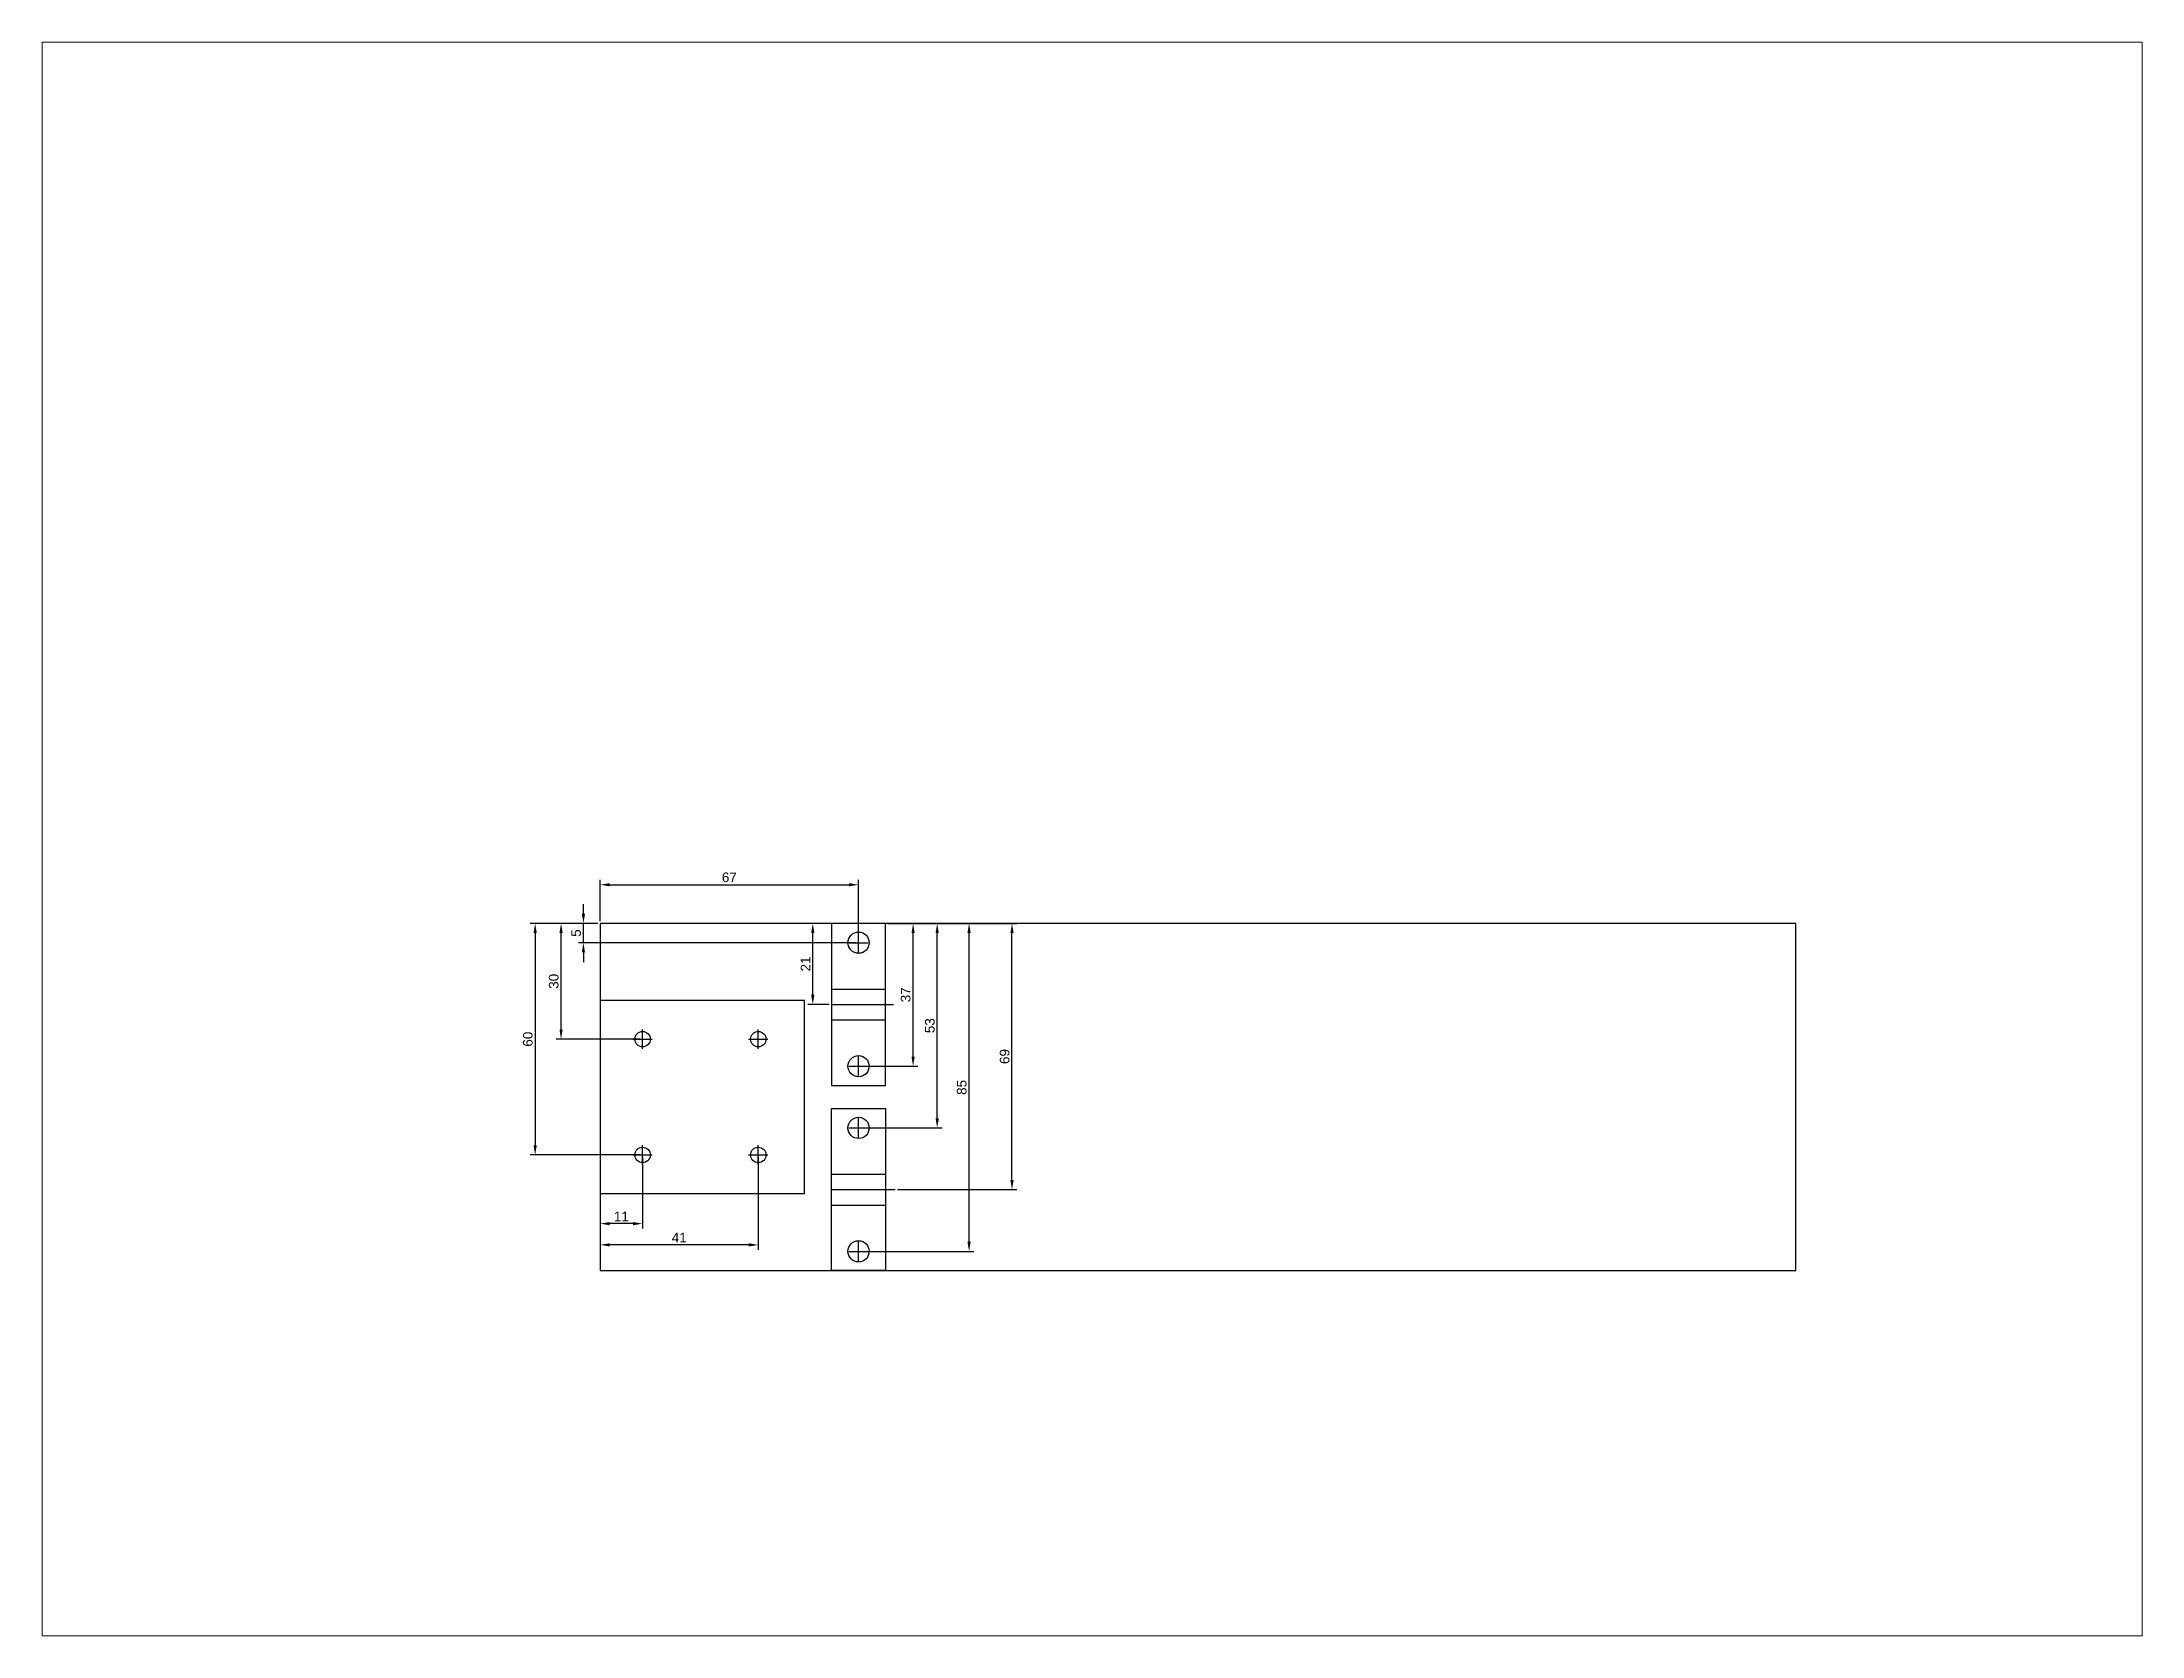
# Paper-space layout 'Лист1' of a CAD drawing. Header units: millimetres. Extents: x 26 to 231, y 20 to 176.
# The model-space entities are those that its viewports show. They can reach past a viewport. Long polylines and large blocks are cut down to what shows.
import ezdxf

# ---------------------------------------------------------------- set-up
doc = ezdxf.new("R2010")
doc.units = ezdxf.units.MM
doc.layers.add('Размеры', color=82, linetype='Continuous')
doc.styles.get("Standard").update_dxf_attribs({"font": 'arial.ttf'})
doc.dimstyles.new('ISO-25', dxfattribs={"dimtxt": 2.5, "dimasz": 2.5, "dimexe": 1.25, "dimexo": 0.625, "dimtad": 1, "dimtxsty": 'Standard', "dimcen": 2.5, "dimadec": 0, "dimazin": 0, "dimtfac": 1, "dimtmove": 0, "dimatfit": 3, "dimfxl": 1, "dimarcsym": 0})

# ---------------------------------------------------------------- blocks, each defined once
blk = doc.blocks.new('*D2')
at = {"layer": 'Defpoints', "color": 0, "transparency": 16777216}
for p in [(-4.33, 281.92), (0, 281.92), (67, 276.92)]:
    blk.add_point(p, dxfattribs=at)
at = {"layer": 'Размеры', "color": 0, "lineweight": -2, "transparency": 16777216}
for p, q in [((-4.33, 284.42), (-4.33, 286.92)), ((-0.63, 281.92), (-5.58, 281.92)), ((-4.33, 276.92), (-4.33, 281.92)), ((66.37, 276.92), (-5.58, 276.92)), ((-4.33, 274.42), (-4.33, 271.92))]:
    blk.add_line(p, q, dxfattribs=at)
at = {"layer": 'Размеры', "color": 0, "transparency": 16777216}
for points in [[(-4.75, 284.42), (-3.92, 284.42), (-4.33, 281.92)], [(-4.75, 274.42), (-3.92, 274.42), (-4.33, 276.92)]]:
    blk.add_solid(points, dxfattribs=at)
at = {"layer": 'Размеры', "color": 0, "transparency": 16777216, "insert": (-6.23, 279.42), "char_height": 2.5, "attachment_point": 5, "rotation": 90}
blk.add_mtext('5', dxfattribs=at)
blk = doc.blocks.new('*D3')
at = {"layer": 'Defpoints', "color": 0, "transparency": 16777216}
for p in [(-10.13, 281.92), (0, 281.92), (11, 251.92)]:
    blk.add_point(p, dxfattribs=at)
at = {"layer": 'Размеры', "color": 0, "lineweight": -2, "transparency": 16777216}
for p, q in [((-0.63, 281.92), (-11.38, 281.92)), ((-10.13, 254.42), (-10.13, 279.42)), ((10.38, 251.92), (-11.38, 251.92))]:
    blk.add_line(p, q, dxfattribs=at)
at = {"layer": 'Размеры', "color": 0, "transparency": 16777216}
for points in [[(-10.55, 279.42), (-9.71, 279.42), (-10.13, 281.92)], [(-10.55, 254.42), (-9.71, 254.42), (-10.13, 251.92)]]:
    blk.add_solid(points, dxfattribs=at)
at = {"layer": 'Размеры', "color": 0, "transparency": 16777216, "insert": (-12.03, 266.92), "char_height": 2.5, "attachment_point": 5, "rotation": 90}
blk.add_mtext('30', dxfattribs=at)
blk = doc.blocks.new('*D4')
at = {"layer": 'Defpoints', "color": 0, "transparency": 16777216}
for p in [(0, 281.92), (-16.85, 221.92), (11, 221.92)]:
    blk.add_point(p, dxfattribs=at)
at = {"layer": 'Размеры', "color": 0, "lineweight": -2, "transparency": 16777216}
for p, q in [((-0.63, 281.92), (-18.1, 281.92)), ((-16.85, 279.42), (-16.85, 224.42)), ((10.38, 221.92), (-18.1, 221.92))]:
    blk.add_line(p, q, dxfattribs=at)
at = {"layer": 'Размеры', "color": 0, "transparency": 16777216}
for points in [[(-17.27, 279.42), (-16.43, 279.42), (-16.85, 281.92)], [(-17.27, 224.42), (-16.43, 224.42), (-16.85, 221.92)]]:
    blk.add_solid(points, dxfattribs=at)
at = {"layer": 'Размеры', "color": 0, "transparency": 16777216, "insert": (-18.75, 251.92), "char_height": 2.5, "attachment_point": 5, "rotation": 90}
blk.add_mtext('60', dxfattribs=at)
blk = doc.blocks.new('*D5')
at = {"layer": 'Defpoints', "color": 0, "transparency": 16777216}
for p in [(74, 281.92), (81.14, 281.92), (67, 244.92)]:
    blk.add_point(p, dxfattribs=at)
at = {"layer": 'Размеры', "color": 0, "lineweight": -2, "transparency": 16777216}
for p, q in [((74.62, 281.92), (82.39, 281.92)), ((81.14, 247.42), (81.14, 279.42)), ((67.62, 244.92), (82.39, 244.92))]:
    blk.add_line(p, q, dxfattribs=at)
at = {"layer": 'Размеры', "color": 0, "transparency": 16777216}
for points in [[(80.72, 279.42), (81.55, 279.42), (81.14, 281.92)], [(80.72, 247.42), (81.55, 247.42), (81.14, 244.92)]]:
    blk.add_solid(points, dxfattribs=at)
at = {"layer": 'Размеры', "color": 0, "transparency": 16777216, "insert": (79.23, 263.42), "char_height": 2.5, "attachment_point": 5, "rotation": 90}
blk.add_mtext('37', dxfattribs=at)
blk = doc.blocks.new('*D6')
at = {"layer": 'Defpoints', "color": 0, "transparency": 16777216}
for p in [(74, 281.92), (87.39, 281.92), (67, 228.92)]:
    blk.add_point(p, dxfattribs=at)
at = {"layer": 'Размеры', "color": 0, "lineweight": -2, "transparency": 16777216}
for p, q in [((74.62, 281.92), (88.64, 281.92)), ((87.39, 231.42), (87.39, 279.42)), ((67.62, 228.92), (88.64, 228.92))]:
    blk.add_line(p, q, dxfattribs=at)
at = {"layer": 'Размеры', "color": 0, "transparency": 16777216}
for points in [[(86.98, 279.42), (87.81, 279.42), (87.39, 281.92)], [(86.98, 231.42), (87.81, 231.42), (87.39, 228.92)]]:
    blk.add_solid(points, dxfattribs=at)
at = {"layer": 'Размеры', "color": 0, "transparency": 16777216, "insert": (85.49, 255.42), "char_height": 2.5, "attachment_point": 5, "rotation": 90}
blk.add_mtext('53', dxfattribs=at)
blk = doc.blocks.new('*D7')
at = {"layer": 'Defpoints', "color": 0, "transparency": 16777216}
for p in [(74, 281.92), (95.65, 281.92), (67, 196.92)]:
    blk.add_point(p, dxfattribs=at)
at = {"layer": 'Размеры', "color": 0, "lineweight": -2, "transparency": 16777216}
for p, q in [((74.62, 281.92), (96.9, 281.92)), ((95.65, 199.42), (95.65, 279.42)), ((67.62, 196.92), (96.9, 196.92))]:
    blk.add_line(p, q, dxfattribs=at)
at = {"layer": 'Размеры', "color": 0, "transparency": 16777216}
for points in [[(95.23, 279.42), (96.07, 279.42), (95.65, 281.92)], [(95.23, 199.42), (96.07, 199.42), (95.65, 196.92)]]:
    blk.add_solid(points, dxfattribs=at)
at = {"layer": 'Размеры', "color": 0, "transparency": 16777216, "insert": (93.75, 239.42), "char_height": 2.5, "attachment_point": 5, "rotation": 90}
blk.add_mtext('85', dxfattribs=at)
blk = doc.blocks.new('*D8')
at = {"layer": 'Defpoints', "color": 0, "transparency": 16777216}
for p in [(11, 221.92), (0, 211.92), (0, 204.11)]:
    blk.add_point(p, dxfattribs=at)
at = {"layer": 'Размеры', "color": 0, "lineweight": -2, "transparency": 16777216}
for p, q in [((11, 221.3), (11, 202.86)), ((0, 211.3), (0, 202.86)), ((8.5, 204.11), (2.5, 204.11))]:
    blk.add_line(p, q, dxfattribs=at)
at = {"layer": 'Размеры', "color": 0, "transparency": 16777216}
for points in [[(2.5, 204.53), (2.5, 203.69), (0, 204.11)], [(8.5, 204.53), (8.5, 203.69), (11, 204.11)]]:
    blk.add_solid(points, dxfattribs=at)
at = {"layer": 'Размеры', "color": 0, "transparency": 16777216, "insert": (5.5, 205.99), "char_height": 2.5, "attachment_point": 5}
blk.add_mtext('11', dxfattribs=at)
blk = doc.blocks.new('*D9')
at = {"layer": 'Defpoints', "color": 0, "transparency": 16777216}
for p in [(41, 221.92), (0, 211.92), (0, 198.61)]:
    blk.add_point(p, dxfattribs=at)
at = {"layer": 'Размеры', "color": 0, "lineweight": -2, "transparency": 16777216}
for p, q in [((41, 221.3), (41, 197.36)), ((0, 211.3), (0, 197.36)), ((38.5, 198.61), (2.5, 198.61))]:
    blk.add_line(p, q, dxfattribs=at)
at = {"layer": 'Размеры', "color": 0, "transparency": 16777216}
for points in [[(2.5, 199.03), (2.5, 198.19), (0, 198.61)], [(38.5, 199.03), (38.5, 198.19), (41, 198.61)]]:
    blk.add_solid(points, dxfattribs=at)
at = {"layer": 'Размеры', "color": 0, "transparency": 16777216, "insert": (20.5, 200.49), "char_height": 2.5, "attachment_point": 5}
blk.add_mtext('41', dxfattribs=at)
blk = doc.blocks.new('*D10')
at = {"layer": 'Defpoints', "color": 0, "transparency": 16777216}
for p in [(67, 291.95), (0, 281.92), (67, 276.92)]:
    blk.add_point(p, dxfattribs=at)
at = {"layer": 'Размеры', "color": 0, "lineweight": -2, "transparency": 16777216}
for p, q in [((0, 282.55), (0, 293.2)), ((2.5, 291.95), (64.5, 291.95)), ((67, 277.55), (67, 293.2))]:
    blk.add_line(p, q, dxfattribs=at)
at = {"layer": 'Размеры', "color": 0, "transparency": 16777216}
for points in [[(2.5, 292.36), (2.5, 291.53), (0, 291.95)], [(64.5, 292.36), (64.5, 291.53), (67, 291.95)]]:
    blk.add_solid(points, dxfattribs=at)
at = {"layer": 'Размеры', "color": 0, "transparency": 16777216, "insert": (33.5, 293.85), "char_height": 2.5, "attachment_point": 5}
blk.add_mtext('67', dxfattribs=at)
blk = doc.blocks.new('*D11')
at = {"layer": 'Defpoints', "color": 0, "transparency": 16777216}
for p in [(55.13, 281.92), (60, 281.92), (60, 260.92)]:
    blk.add_point(p, dxfattribs=at)
at = {"layer": 'Размеры', "color": 0, "lineweight": -2, "transparency": 16777216}
for p, q in [((59.37, 281.92), (53.88, 281.92)), ((55.13, 263.42), (55.13, 279.42)), ((59.37, 260.92), (53.88, 260.92))]:
    blk.add_line(p, q, dxfattribs=at)
at = {"layer": 'Размеры', "color": 0, "transparency": 16777216}
for points in [[(54.71, 279.42), (55.55, 279.42), (55.13, 281.92)], [(54.71, 263.42), (55.55, 263.42), (55.13, 260.92)]]:
    blk.add_solid(points, dxfattribs=at)
at = {"layer": 'Размеры', "color": 0, "transparency": 16777216, "insert": (53.25, 271.42), "char_height": 2.5, "attachment_point": 5, "rotation": 90}
blk.add_mtext('21', dxfattribs=at)
blk = doc.blocks.new('*D12')
at = {"layer": 'Defpoints', "color": 0, "transparency": 16777216}
for p in [(74, 281.92), (106.78, 281.92), (76.46, 212.92)]:
    blk.add_point(p, dxfattribs=at)
at = {"layer": 'Размеры', "color": 0, "lineweight": -2, "transparency": 16777216}
for p, q in [((74.62, 281.92), (108.03, 281.92)), ((106.78, 215.42), (106.78, 279.42)), ((77.08, 212.92), (108.03, 212.92))]:
    blk.add_line(p, q, dxfattribs=at)
at = {"layer": 'Размеры', "color": 0, "transparency": 16777216}
for points in [[(106.36, 279.42), (107.2, 279.42), (106.78, 281.92)], [(106.36, 215.42), (107.2, 215.42), (106.78, 212.92)]]:
    blk.add_solid(points, dxfattribs=at)
at = {"layer": 'Размеры', "color": 0, "transparency": 16777216, "insert": (104.88, 247.42), "char_height": 2.5, "attachment_point": 5, "rotation": 90}
blk.add_mtext('69', dxfattribs=at)

msp = doc.modelspace()

# ---------------------------------------------------------------- linework, layer by layer
for p, q in [((60, 264.925), (74, 264.925)), ((60, 256.925), (74, 256.925)), ((60, 216.925), (74, 216.925)), ((60, 208.925), (74, 208.925))]:
    msp.add_line(p, q)
for points in [[(0, 191.925), (310, 191.925), (310, 281.925), (0, 281.925)], [(60, 239.925), (74, 239.925), (74, 281.925), (60, 281.925)], [(0, 211.925), (53, 211.925), (53, 261.925), (0, 261.925)], [(60, 233.925), (74, 233.925), (74, 191.925), (60, 191.925)]]:
    msp.add_lwpolyline(points, close=True)
for centre, radius in [((67, 276.925), 2.75), ((11, 251.925), 2), ((41, 251.925), 2), ((67, 244.925), 2.75), ((67, 228.925), 2.75), ((11, 221.925), 2), ((41, 221.925), 2), ((67, 196.925), 2.75)]:
    msp.add_circle(centre, radius)
at = {"layer": 'Размеры'}
for p, q in [((67, 274.425), (67, 279.425)), ((64.5, 276.925), (69.5, 276.925)), ((60, 260.925), (76.064, 260.925)), ((8.5, 251.925), (13.5, 251.925)), ((11, 249.425), (11, 254.425)), ((38.5, 251.925), (43.5, 251.925)), ((41, 249.425), (41, 254.425)), ((67, 242.425), (67, 247.425)), ((64.5, 244.925), (69.5, 244.925)), ((64.5, 228.925), (69.5, 228.925)), ((67, 226.425), (67, 231.425)), ((11, 219.425), (11, 224.425)), ((41, 219.425), (41, 224.425)), ((8.5, 221.925), (13.5, 221.925)), ((38.5, 221.925), (43.5, 221.925)), ((60, 212.925), (76.455, 212.925)), ((64.5, 196.925), (69.5, 196.925)), ((67, 194.425), (67, 199.425))]:
    msp.add_line(p, q, dxfattribs=at)

# ---------------------------------------------------------------- dimensions: what is measured, and where the dimension line sits
for base, p1, p2, picture, middle in [((67, 291.947), (0, 281.925), (67, 276.925), '*D10', (33.5, 293.848)), ((0, 204.112), (11, 221.925), (0, 211.925), '*D8', (5.5, 205.992)), ((0, 198.612), (41, 221.925), (0, 211.925), '*D9', (20.5, 200.492))]:
    dim = msp.add_linear_dim(base=base, p1=p1, p2=p2, dimstyle='ISO-25', dxfattribs=at)
    dim.commit()
    dim.dimension.update_dxf_attribs({"geometry": picture, "text_midpoint": middle})
for base, p1, p2, picture, middle in [((-4.333, 281.925), (67, 276.925), (0, 281.925), '*D2', (-6.23, 279.425)), ((-16.852, 221.925), (0, 281.925), (11, 221.925), '*D4', (-18.753, 251.925)), ((-10.129, 281.925), (11, 251.925), (0, 281.925), '*D3', (-12.031, 266.925)), ((55.131, 281.925), (60, 260.925), (60, 281.925), '*D11', (53.251, 271.425)), ((81.135, 281.925), (67, 244.925), (74, 281.925), '*D5', (79.233, 263.425)), ((87.394, 281.925), (67, 228.925), (74, 281.925), '*D6', (85.492, 255.425)), ((95.65, 281.925), (67, 196.925), (74, 281.925), '*D7', (93.749, 239.425)), ((106.778, 281.925), (76.455, 212.925), (74, 281.925), '*D12', (104.877, 247.425))]:
    dim = msp.add_linear_dim(base=base, p1=p1, p2=p2, angle=90, dimstyle='ISO-25', dxfattribs=at)
    dim.commit()
    dim.dimension.update_dxf_attribs({"geometry": picture, "text_midpoint": middle})

psp = doc.layouts.new('Лист1')

# ---------------------------------------------------------------- viewports
at = {"layer": 'Размеры'}
psp.add_viewport(center=(128.5, 97.5), size=(205.6, 156), view_center_point=(127.526, 303.803), view_height=413.12241, dxfattribs=at)

doc.saveas('drawing.dxf')
